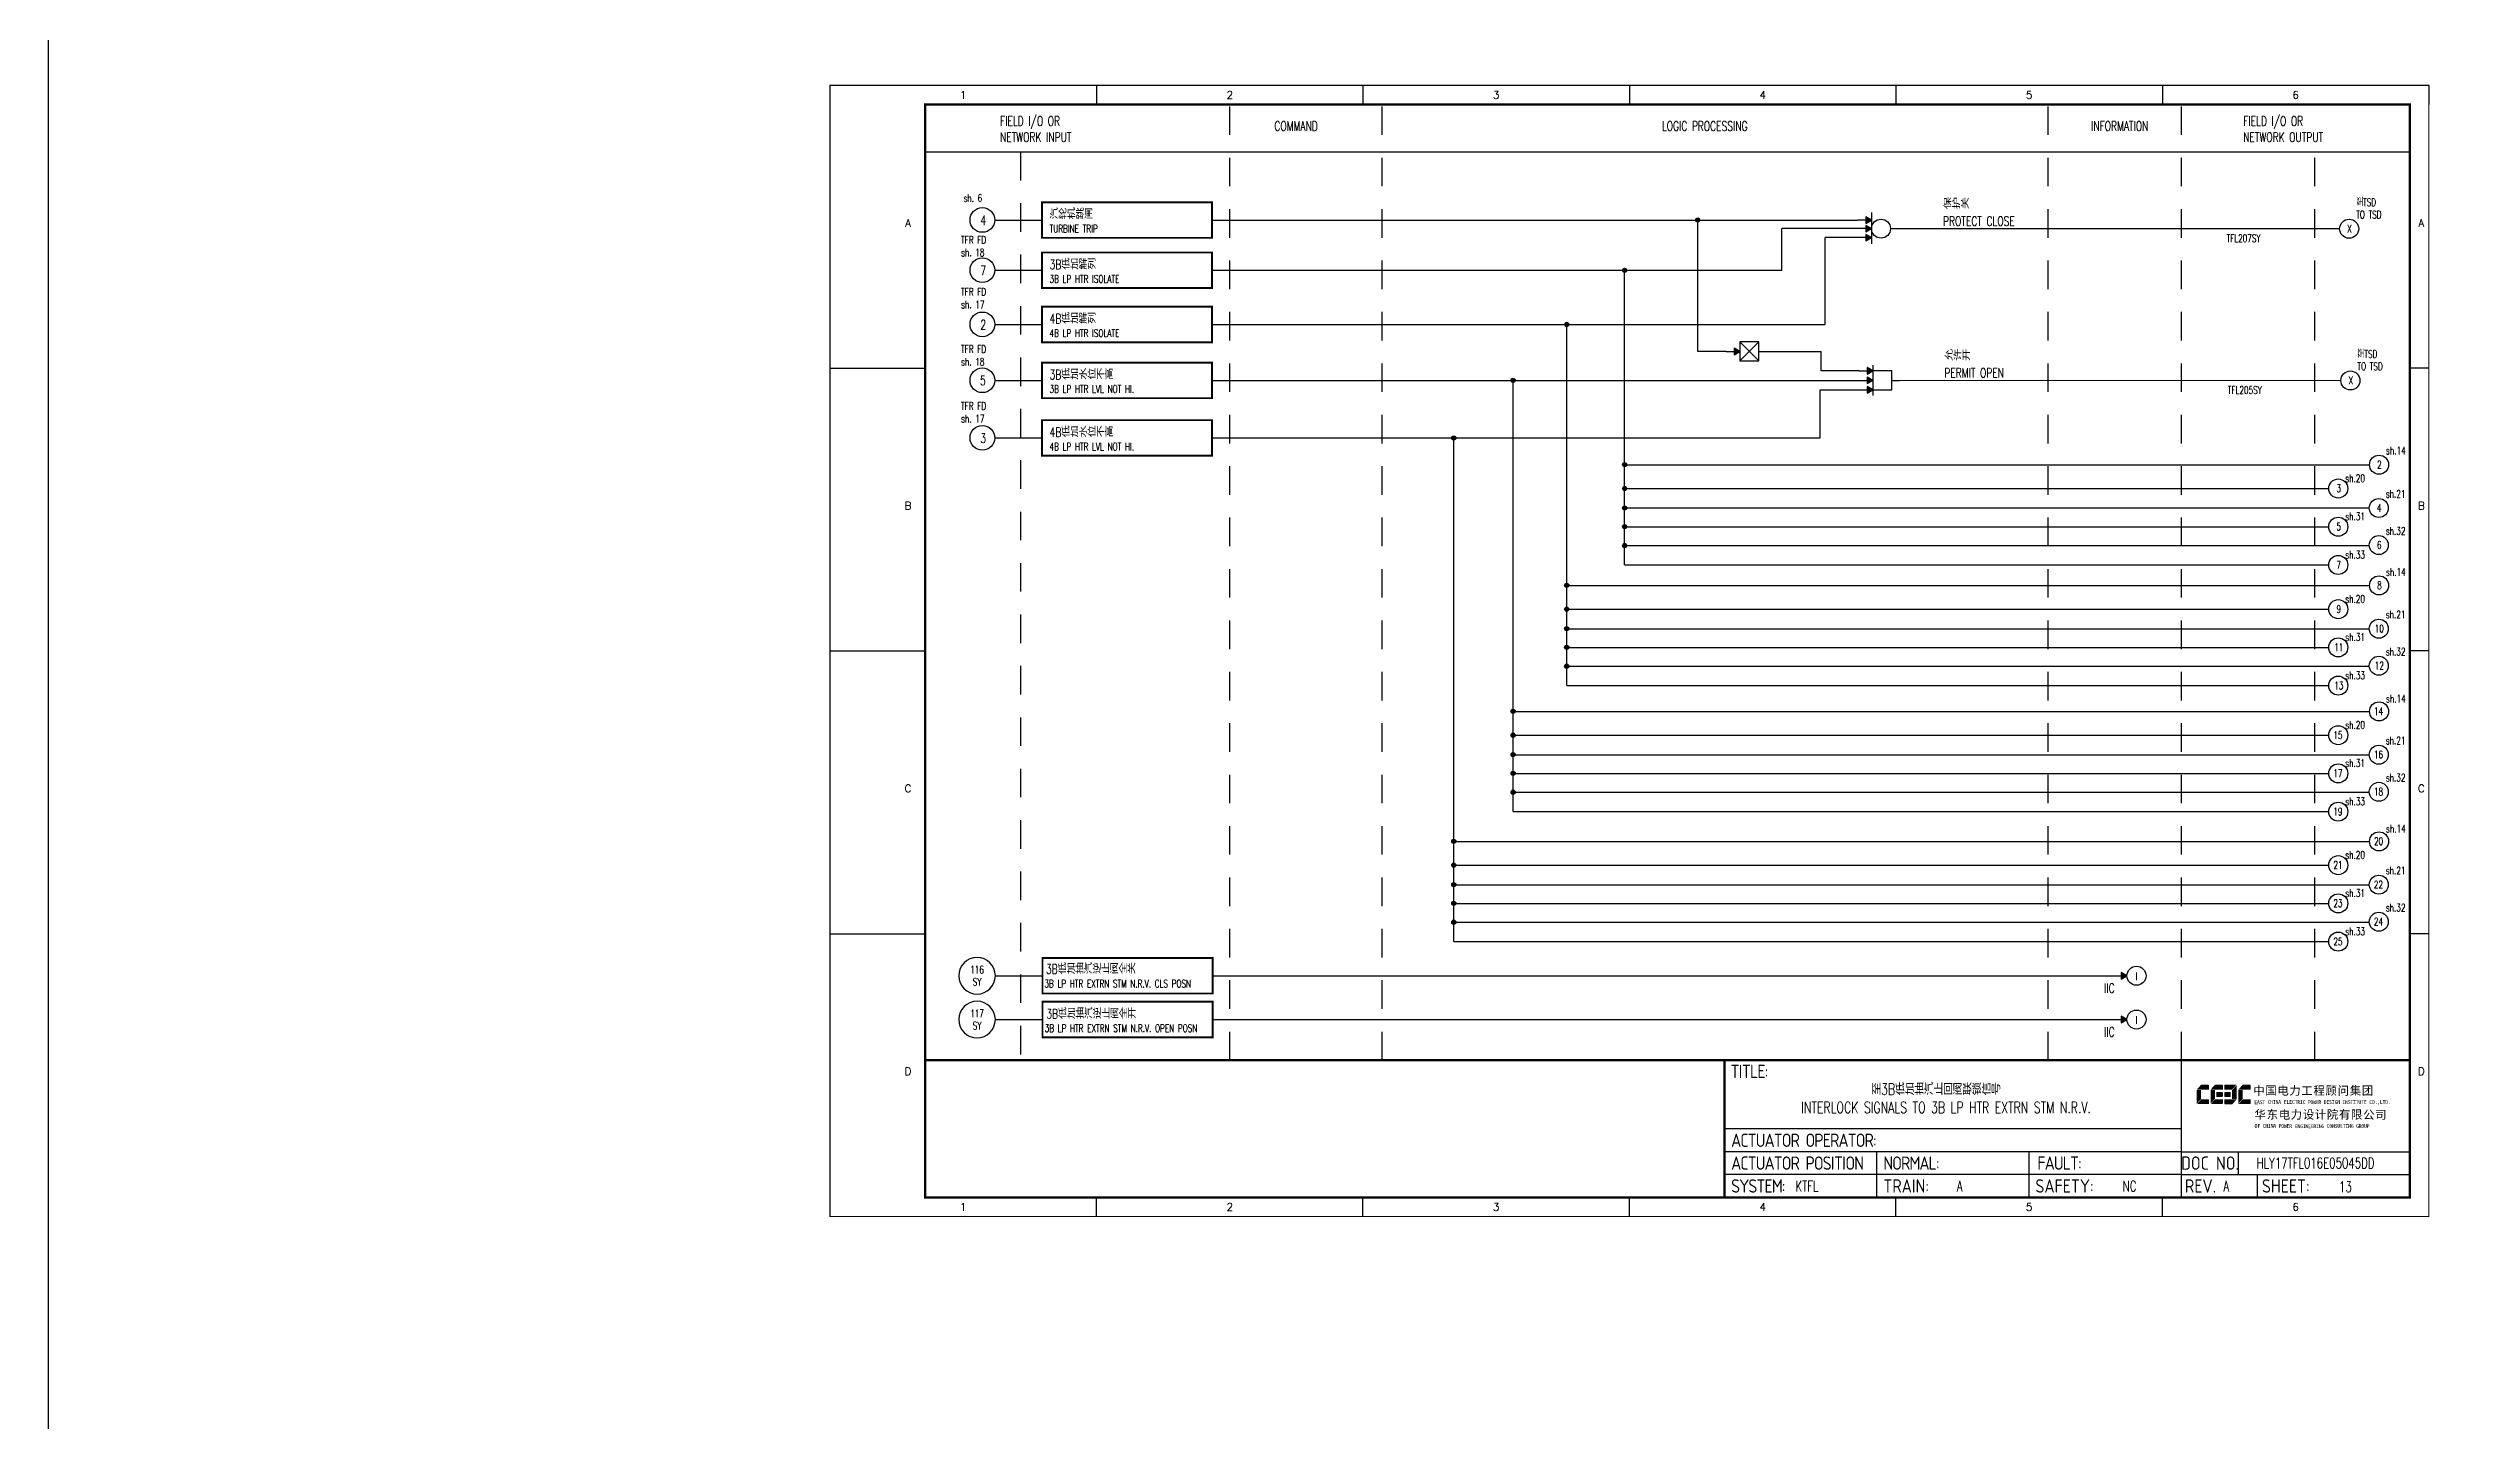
# Model space of a CAD drawing. Header units: millimetres. Extents: x 6586 to 9951, y 1074 to 5865.
# Drawn here: x 6586 to 7222, y 4691 to 5052 of the extents above; entities that cross this region are included whole.
import ezdxf
from ezdxf.enums import TextEntityAlignment as Align

# ---------------------------------------------------------------- set-up
doc = ezdxf.new("R2010")
doc.units = ezdxf.units.MM
doc.linetypes.add('DASHED', pattern=[0.75, 0.5, -0.25])
doc.linetypes.add('JIS_02_0.7', pattern=[1.35, 0.75, -0.6])
for name, color, linetype in [('BORDER', 1, 'Continuous'), ('INSTRUMENT', 4, 'Continuous'), ('MLINE', 6, 'Continuous'), ('TITLE', 1, 'Continuous'), ('TK', 7, 'Continuous'), ('图框_外框线', 7, 'Continuous'), ('图框_标题栏文字', 6, 'Continuous')]:
    doc.layers.add(name, color=color, linetype=linetype)
doc.styles.add('ecepdi', font='simhei.ttf', dxfattribs={"width": 0.9})
doc.styles.get("Standard").update_dxf_attribs({"font": 'romans.shx', "width": 0.7, "bigfont": '@0hztxta.shx'})
doc.styles.add('工程字', font='gbenor.shx', dxfattribs={"bigfont": 'gbcbig.shx'})

# ---------------------------------------------------------------- blocks, each defined once
blk = doc.blocks.new('A$C1E0003F3')
h = blk.add_hatch(color=152)
edge = h.paths.add_edge_path()
edge.add_ellipse((5.15, 4.41), major_axis=(0, 0.211), ratio=0.769231, start_angle=-90, end_angle=0)
edge.add_line((5.15, 4.62), (3.22, 4.62))
edge.add_line((3.22, 4.62), (2.09, 3.35))
edge.add_line((2.09, 3.35), (5.32, 3.35))
edge.add_line((5.32, 3.35), (5.32, 4.41))
h.paths.add_polyline_path([(3.22, 3.23), (2.09, 3.23), (2.09, -0.36), (3.22, 0.91)])
edge = h.paths.add_edge_path()
edge.add_line((5.32, 0.81), (3.27, 0.81))
edge.add_line((3.27, 0.81), (2.13, -0.46))
edge.add_line((2.13, -0.46), (5.15, -0.46))
edge.add_ellipse((5.15, -0.25), major_axis=(0, 0.211), ratio=0.769231, start_angle=180, end_angle=270)
edge.add_line((5.32, -0.25), (5.32, 0.81))
h = blk.add_hatch(color=152)
edge = h.paths.add_edge_path()
edge.add_ellipse((8.78, 4.41), major_axis=(0, 0.211), ratio=0.769231, start_angle=-90, end_angle=0)
edge.add_line((8.78, 4.62), (6.84, 4.62))
edge.add_line((6.84, 4.62), (5.71, 3.35))
edge.add_line((5.71, 3.35), (8.94, 3.35))
edge.add_line((8.94, 3.35), (8.94, 4.41))
h.paths.add_polyline_path([(6.84, 3.23), (5.71, 3.23), (5.71, -0.36), (6.84, 0.91)])
edge = h.paths.add_edge_path()
edge.add_ellipse((8.78, 2.49), major_axis=(0, 0.211), ratio=0.769231, start_angle=-90, end_angle=0)
edge.add_line((8.78, 2.7), (7.22, 2.7))
edge.add_line((7.22, 2.7), (7.22, 1.44))
edge.add_line((7.22, 1.44), (8.78, 1.44))
edge.add_ellipse((8.78, 1.65), major_axis=(0, 0.211), ratio=0.769231, start_angle=180, end_angle=270)
edge.add_line((8.94, 1.65), (8.94, 2.49))
edge = h.paths.add_edge_path()
edge.add_line((8.94, 0.81), (6.89, 0.81))
edge.add_line((6.89, 0.81), (5.75, -0.46))
edge.add_line((5.75, -0.46), (8.78, -0.46))
edge.add_ellipse((8.78, -0.25), major_axis=(0, 0.211), ratio=0.769231, start_angle=180, end_angle=270)
edge.add_line((8.94, -0.25), (8.94, 0.81))
h = blk.add_hatch(color=1)
edge = h.paths.add_edge_path()
edge.add_line((12.48, 4.62), (9.46, 4.62))
edge.add_ellipse((9.46, 4.41), major_axis=(0, 0.211), ratio=0.769231, start_angle=0, end_angle=90)
edge.add_line((9.3, 4.41), (9.3, 3.35))
edge.add_line((9.3, 3.35), (11.35, 3.35))
edge.add_line((11.35, 3.35), (12.48, 4.62))
h.paths.add_polyline_path([(12.57, 4.56), (11.38, 3.23), (11.38, 0.93), (12.57, 0.93)])
edge = h.paths.add_edge_path()
edge.add_line((11.03, 2.7), (9.46, 2.7))
edge.add_ellipse((9.46, 2.49), major_axis=(0, 0.211), ratio=0.769231, start_angle=0, end_angle=90)
edge.add_line((9.3, 2.49), (9.3, 1.65))
edge.add_ellipse((9.46, 1.65), major_axis=(0, 0.211), ratio=0.769231, start_angle=90, end_angle=180)
edge.add_line((9.46, 1.44), (11.03, 1.44))
edge.add_line((11.03, 1.44), (11.03, 2.7))
h = blk.add_hatch(color=1)
edge = h.paths.add_edge_path()
edge.add_line((12.58, 0.79), (9.3, 0.79))
edge.add_line((9.3, 0.79), (9.3, -0.27))
edge.add_ellipse((9.46, -0.27), major_axis=(0, 0.211), ratio=0.769231, start_angle=90, end_angle=180)
edge.add_line((9.46, -0.48), (11.43, -0.48))
edge.add_line((11.43, -0.48), (12.58, 0.79))
h = blk.add_hatch(color=152)
edge = h.paths.add_edge_path()
edge.add_ellipse((16.11, 4.41), major_axis=(0, 0.211), ratio=0.769231, start_angle=-90, end_angle=0)
edge.add_line((16.11, 4.62), (14.14, 4.62))
edge.add_line((14.14, 4.62), (13, 3.35))
edge.add_line((13, 3.35), (16.27, 3.35))
edge.add_line((16.27, 3.35), (16.27, 4.41))
h.paths.add_polyline_path([(14.14, 3.23), (13, 3.23), (13, -0.36), (14.14, 0.91)])
edge = h.paths.add_edge_path()
edge.add_line((16.27, 0.81), (14.18, 0.81))
edge.add_line((14.18, 0.81), (13.04, -0.46))
edge.add_line((13.04, -0.46), (16.03, -0.46))
edge.add_ellipse((16.03, -0.15), major_axis=(0, 0.316), ratio=0.769231, start_angle=180, end_angle=270)
edge.add_line((16.27, -0.15), (16.27, 0.81))
at = {"layer": 'TITLE', "color": 7, "style": 'ecepdi'}
for s, p in [('中', (16.92, 1.94)), ('国', (20.09, 2)), ('电', (23.25, 1.99)), ('力', (26.39, 1.96)), ('工', (29.53, 1.95)), ('程', (32.71, 1.98)), ('顾', (35.9, 1.98)), ('问', (39.09, 1.94)), ('集', (42.26, 1.98)), ('团', (45.42, 2.01)), ('华', (17.24, -4.31)), ('东', (20.45, -4.29)), ('电', (23.62, -4.35)), ('力', (26.75, -4.32)), ('设', (29.92, -4.3)), ('计', (33.05, -4.31)), ('院', (36.26, -4.29)), ('有', (39.41, -4.29)), ('限', (42.57, -4.32)), ('公', (45.78, -4.38)), ('司', (48.91, -4.35))]:
    blk.add_text(s, height=2.2, dxfattribs=at).set_placement(p)
at = {"layer": 'TITLE', "color": 7, "style": 'ecepdi', "width": 0.975}
for s, p in [('E', (17.58, 0.02)), ('A', (18.29, 0.03)), ('S', (19, 0.03)), ('T', (19.7, 0.03)), ('C', (21.1, 0.09)), ('H', (21.77, 0.09)), ('I', (22.46, 0.09)), ('N', (23.17, 0.1)), ('A', (23.86, 0.1)), ('E', (25.35, 0.09)), ('L', (26.05, 0.11)), ('E', (26.76, 0.1)), ('C', (27.46, 0.12)), ('T', (28.18, 0.11)), ('R', (28.87, 0.1)), ('I', (29.57, 0.11)), ('C', (30.28, 0.1)), ('P', (31.64, 0.09)), ('O', (32.32, 0.08)), ('W', (33.03, 0.08)), ('E', (33.72, 0.08)), ('R', (34.42, 0.09)), ('D', (35.81, 0.1)), ('E', (36.52, 0.1)), ('S', (37.2, 0.1)), ('I', (37.91, 0.09)), ('G', (38.68, 0.11)), ('N', (39.38, 0.09)), ('I', (40.72, 0.07)), ('N', (41.43, 0.08)), ('S', (42.14, 0.08)), ('T', (42.83, 0.08)), ('I', (43.52, 0.09)), ('T', (44.22, 0.07)), ('U', (44.93, 0.07)), ('T', (45.63, 0.08)), ('E', (46.34, 0.09)), ('C', (47.76, 0.11)), ('O', (48.48, 0.1)), ('L', (50.56, 0.1)), ('T', (51.27, 0.1)), ('D', (51.96, 0.1)), ('O', (17.67, -6.18)), ('OF', (18.01, -6.2)), ('F', (18.37, -6.2)), ('C', (19.8, -6.19)), ('H', (20.47, -6.19)), ('I', (21.15, -6.19)), ('N', (21.87, -6.18)), ('A', (22.56, -6.18)), ('P', (23.98, -6.2)), ('O', (24.66, -6.21)), ('W', (25.36, -6.21)), ('E', (26.06, -6.21)), ('R', (26.75, -6.2)), ('E', (28.19, -6.24)), ('N', (28.91, -6.27)), ('G', (29.62, -6.26)), ('I', (30.32, -6.27)), ('N', (31.02, -6.27)), ('E', (31.7, -6.28)), ('E', (32.41, -6.27)), ('R', (33.1, -6.24)), ('I', (33.81, -6.24)), ('N', (34.51, -6.26)), ('G', (35.2, -6.24)), ('C', (36.61, -6.19)), ('O', (37.3, -6.21)), ('N', (38, -6.2)), ('S', (38.71, -6.21)), ('U', (39.41, -6.18)), ('L', (40.11, -6.18)), ('T', (40.81, -6.19)), ('I', (41.51, -6.21)), ('N', (42.2, -6.21)), ('G', (42.91, -6.17)), ('G', (44.29, -6.2)), ('R', (45, -6.21)), ('O', (45.69, -6.22)), ('U', (46.39, -6.2)), ('P', (47.1, -6.23)), ('.', (49.23, 0.1)), (',', (49.87, 0.1)), ('.', (52.72, 0.11))]:
    blk.add_text(s, height=1, dxfattribs=at).set_placement(p, align=Align.MIDDLE_CENTER)
blk = doc.blocks.new('A$C57484896')
for p, q in [((70, 297), (70, 292)), ((140, 297), (140, 292)), ((210, 297), (210, 292)), ((280, 297), (280, 292)), ((350, 297), (350, 292)), ((420, 297), (420, 292)), ((0, 222.75), (25, 222.75)), ((420, 222.75), (415, 222.75)), ((0, 148.5), (25, 148.5)), ((420, 148.5), (415, 148.5)), ((0, 74.25), (25, 74.25)), ((420, 74.25), (415, 74.25)), ((70, 0), (70, 5)), ((140, 0), (140, 5)), ((210, 0), (210, 5)), ((280, 0), (280, 5)), ((350, 0), (350, 5))]:
    blk.add_line(p, q)
at = {"layer": 'MLINE', "linetype": 'JIS_02_0.7', "ltscale": 10}
for p, q in [((105, 41), (105, 292)), ((145, 41), (145, 292)), ((320, 41), (320, 292)), ((355, 41), (355, 292)), ((50, 279.56), (50, 41)), ((390, 41), (390, 279.56))]:
    blk.add_line(p, q, dxfattribs=at)
at = {"layer": 'MLINE'}
blk.add_line((25, 279.56), (415, 279.56), dxfattribs=at)
at = {"layer": '图框_外框线'}
for p, q in [((355, 5), (355, 41)), ((355, 23), (235, 23)), ((355, 17), (235, 17)), ((275, 11), (275, 17)), ((315, 11), (315, 17)), ((355, 17), (415, 17)), ((370, 11), (370, 17)), ((355, 11), (235, 11)), ((355, 11), (235, 11)), ((275, 5), (275, 11)), ((315, 5), (315, 11)), ((355, 11), (415, 11)), ((375, 5), (375, 11))]:
    blk.add_line(p, q, dxfattribs=at)
for points, const_width in [([(0, 0), (420, 0), (420, 297), (0, 297)], 0.3), ([(25, 5), (415, 5), (415, 292), (25, 292)], 0.6)]:
    blk.add_lwpolyline(points, close=True, dxfattribs=dict(at, const_width=const_width))
at = {"layer": '图框_外框线', "const_width": 0.6}
blk.add_lwpolyline([(235, 41), (25, 41)], dxfattribs=at)
at = {"layer": '图框_外框线'}
blk.add_lwpolyline([(415, 41, 0.6, 0.6, 0), (235, 41, 0.6, 0.6, 0), (235, 5, 0, 0, 0)], format="xyseb", dxfattribs=at)
blk.add_blockref('A$C1E0003F3', (356.94, 29.95))
at = {"layer": 'MLINE', "char_height": 2.5, "width": 31.8959, "attachment_point": 1}
for s, insert in [('FIELD I/O OR', (44.67, 288.89)), ('COMMAND', (116.74, 287.58)), ('LOGIC PROCESSING', (218.52, 287.58)), ('INFORMATION', (331.25, 287.58)), ('FIELD I/O OR', (371.22, 288.89)), ('NETWORK INPUT', (44.67, 284.64)), ('NETWORK OUTPUT', (371.22, 284.64))]:
    blk.add_mtext(s, dxfattribs=dict(at, insert=insert))
at = {"layer": 'TK', "color": 3}
for s, p in [('1', (35, 294.5)), ('2', (105, 294.5)), ('3', (175, 294.5)), ('4', (245, 294.5)), ('5', (315, 294.5)), ('6', (385, 294.5)), ('1', (35, 2.5)), ('2', (105, 2.5)), ('3', (175, 2.5)), ('4', (245, 2.5)), ('5', (315, 2.5)), ('6', (385, 2.5))]:
    blk.add_text(s, height=2, dxfattribs=at).set_placement(p, align=Align.MIDDLE)
for s, p in [('A', (20.5, 259.88)), ('A', (418, 259.88)), ('B', (20.5, 185.62)), ('B', (418, 185.62)), ('C', (20.5, 111.38)), ('C', (418, 111.38)), ('D', (20.5, 37.12)), ('D', (418, 37.12))]:
    blk.add_text(s, height=2, dxfattribs=at).set_placement(p, align=Align.CENTER)
at = {"layer": '图框_标题栏文字', "char_height": 3.5, "style": '工程字'}
for s, insert, width, attachment_point in [('{\\T0.9; TITLE:}', (234.86, 38.09), 14.2249, 4), ('{\\T0.9; ACTUATOR OPERATOR:}', (235, 20), 40, 4), ('{\\T0.9; ACTUATOR POSITION}', (235, 14), 45, 4), ('{\\T0.9; NORMAL:}', (275, 14), 18.2557, 4), ('{\\T0.9; FAULT:}', (315.44, 14), 15, 4), ('DOC NO.', (362.5, 14), 15, 5), ('{\\T0.9; SYSTEM:}', (235, 8), 17.9526, 4), ('{\\T0.9; }TRAIN: ', (275, 8), 17.6638, 4), ('SAFETY:', (324.3, 8), 22.3993, 5), ('REV.', (360, 8), 10, 5), ('SHEET:', (382.42, 8), 20, 5)]:
    blk.add_mtext(s, dxfattribs=dict(at, insert=insert, width=width, attachment_point=attachment_point))
blk = doc.blocks.new('A$C4BC20AB6')
at = {"layer": 'BORDER'}
for points in [[(3.59, 2.26), (2.09, 3.12), (2.09, 1.39)], [(3.59, 0), (2.09, 0.87), (2.09, -0.87)], [(3.6, -2.36), (2.1, -1.49), (2.1, -3.22)]]:
    blk.add_hatch(color=256, dxfattribs=at).paths.add_polyline_path(points)
for p, q in [((3.59, 2.26), (0, 2.26)), ((3.59, 0), (0, 0)), ((3.59, 4.26), (3.59, -4)), ((8.59, 0), (10.59, 0)), ((3.6, -2.36), (0.01, -2.36))]:
    blk.add_line(p, q, dxfattribs=at)
for points in [[(3.59, 2.26), (2.09, 3.12), (2.09, 1.39)], [(3.59, 0), (2.09, 0.87), (2.09, -0.87)], [(3.6, -2.36), (2.1, -1.49), (2.1, -3.22)]]:
    blk.add_lwpolyline(points, close=True, dxfattribs=at)
blk.add_circle((6.09, 0), 2.5, dxfattribs=at)
blk = doc.blocks.new('A$C358C5108')
at = {"layer": 'BORDER'}
for points in [[(3.59, 0), (2.09, 0.87), (2.09, -0.87)], [(3.59, -2.5), (2.09, -1.63), (2.09, -3.37)], [(3.59, -5), (2.09, -4.13), (2.09, -5.87)]]:
    blk.add_hatch(color=256, dxfattribs=at).paths.add_polyline_path(points)
for p, q in [((0, 0), (3.59, 0)), ((3.59, 1.5), (3.59, -6.5)), ((0, -2.5), (3.59, -2.5)), ((0, -5), (3.59, -5)), ((8.59, -2.5), (10.59, -2.5))]:
    blk.add_line(p, q, dxfattribs=at)
for points in [[(3.59, 0), (2.09, 0.87), (2.09, -0.87)], [(8.59, 0), (3.59, 0), (3.59, -5), (8.59, -5)], [(3.59, -2.5), (2.09, -1.63), (2.09, -3.37)], [(3.59, -5), (2.09, -4.13), (2.09, -5.87)]]:
    blk.add_lwpolyline(points, close=True, dxfattribs=at)
blk = doc.blocks.new('A$C46BE0CE4')
at = {"layer": 'BORDER'}
blk.add_hatch(color=256, dxfattribs=at).paths.add_polyline_path([(3.59, 0), (2.09, 0.87), (2.09, -0.87)])
for p, q in [((0, 0), (3.59, 0)), ((3.59, 2.5), (8.59, -2.5)), ((8.59, 2.5), (3.59, -2.5)), ((8.59, 0), (10.59, 0))]:
    blk.add_line(p, q, dxfattribs=at)
for points in [[(3.59, 0), (2.09, 0.87), (2.09, -0.87)], [(8.59, 2.5), (3.59, 2.5), (3.59, -2.5), (8.59, -2.5)]]:
    blk.add_lwpolyline(points, close=True, dxfattribs=at)
blk = doc.blocks.new('INS00')
at = {"layer": 'INSTRUMENT', "color": 0}
blk.add_lwpolyline([(6, 0, 1), (-6, 0, 1)], format="xyb", close=True, dxfattribs=at)
at = {"layer": 'INSTRUMENT', "flags": 1}
for tag, p in [('INSNAM', (0, 9)), ('INSDGN', (0, -9)), ('INSSUP', (0, -15)), ('INSTYP', (0, -12)), ('INSMAN', (0, -18)), ('INSREM', (0, -21))]:
    blk.add_attdef(tag, text='', height=3, dxfattribs=at).set_placement(p, align=Align.TOP_CENTER)
at = {"layer": 'INSTRUMENT', "width": 0.7}
for tag, p in [('INSIDE', (0, 2)), ('INSSYS', (0, -2))]:
    blk.add_attdef(tag, text='', height=2.5, dxfattribs=at).set_placement(p, align=Align.MIDDLE)
for tag, p in [('INSHH', (6, 3.5)), ('INSL', (6, -3)), ('INSLL', (6, -6))]:
    blk.add_attdef(tag, p, '', height=2.5, dxfattribs=at)
at = {"layer": 'INSTRUMENT', "linetype": 'DASHED', "width": 0.7}
blk.add_attdef('INSH', (6, 0.5), '', height=2.5, dxfattribs=at)

msp = doc.modelspace()

# ---------------------------------------------------------------- hatches: boundary and pattern name
h = msp.add_hatch(color=256)
edge = h.paths.add_edge_path()
edge.add_arc((7019.19, 5006.69), 0.55, 0, 360)
h = msp.add_hatch(color=256)
edge = h.paths.add_edge_path()
edge.add_arc((7019.19, 5006.69), 0.393, 0, 360)
h = msp.add_hatch(color=256)
edge = h.paths.add_edge_path()
edge.add_arc((7019.19, 5006.69), 0.393, 0, 360)
h = msp.add_hatch(color=256)
edge = h.paths.add_edge_path()
edge.add_arc((7000.01, 4993.5), 0.55, 0, 360)
h = msp.add_hatch(color=256)
edge = h.paths.add_edge_path()
edge.add_arc((7000.01, 4993.5), 0.393, 0, 360)
h = msp.add_hatch(color=256)
edge = h.paths.add_edge_path()
edge.add_arc((7000.01, 4993.5), 0.393, 0, 360)
h = msp.add_hatch(color=256)
edge = h.paths.add_edge_path()
edge.add_arc((6984.8, 4979.26), 0.55, 0, 360)
h = msp.add_hatch(color=256)
edge = h.paths.add_edge_path()
edge.add_arc((6984.8, 4979.26), 0.393, 0, 360)
h = msp.add_hatch(color=256)
edge = h.paths.add_edge_path()
edge.add_arc((6984.8, 4979.26), 0.393, 0, 360)
h = msp.add_hatch(color=256)
edge = h.paths.add_edge_path()
edge.add_arc((6970.71, 4964.6), 0.55, 0, 360)
h = msp.add_hatch(color=256)
edge = h.paths.add_edge_path()
edge.add_arc((6970.71, 4964.6), 0.393, 0, 360)
h = msp.add_hatch(color=256)
edge = h.paths.add_edge_path()
edge.add_arc((6970.71, 4964.6), 0.393, 0, 360)
h = msp.add_hatch(color=256)
edge = h.paths.add_edge_path()
edge.add_arc((6955.13, 4949.47), 0.55, 0, 360)
h = msp.add_hatch(color=256)
edge = h.paths.add_edge_path()
edge.add_arc((6955.13, 4949.47), 0.393, 0, 360)
h = msp.add_hatch(color=256)
edge = h.paths.add_edge_path()
edge.add_arc((6955.13, 4949.47), 0.393, 0, 360)
h = msp.add_hatch(color=256)
edge = h.paths.add_edge_path()
edge.add_arc((7000.01, 4942.45), 0.55, 0, 360)
h = msp.add_hatch(color=256)
edge = h.paths.add_edge_path()
edge.add_arc((7000.01, 4942.45), 0.393, 0, 360)
h = msp.add_hatch(color=256)
edge = h.paths.add_edge_path()
edge.add_arc((7000.01, 4942.45), 0.393, 0, 360)
h = msp.add_hatch(color=256)
edge = h.paths.add_edge_path()
edge.add_arc((7000.01, 4936.2), 0.55, 0, 360)
h = msp.add_hatch(color=256)
edge = h.paths.add_edge_path()
edge.add_arc((7000.01, 4936.2), 0.393, 0, 360)
h = msp.add_hatch(color=256)
edge = h.paths.add_edge_path()
edge.add_arc((7000.01, 4936.2), 0.393, 0, 360)
h = msp.add_hatch(color=256)
edge = h.paths.add_edge_path()
edge.add_arc((7000.01, 4931.08), 0.55, 0, 360)
h = msp.add_hatch(color=256)
edge = h.paths.add_edge_path()
edge.add_arc((7000.01, 4926.17), 0.55, 0, 360)
h = msp.add_hatch(color=256)
edge = h.paths.add_edge_path()
edge.add_arc((7000.01, 4931.08), 0.393, 0, 360)
h = msp.add_hatch(color=256)
edge = h.paths.add_edge_path()
edge.add_arc((7000.01, 4931.08), 0.393, 0, 360)
h = msp.add_hatch(color=256)
edge = h.paths.add_edge_path()
edge.add_arc((7000.01, 4926.17), 0.393, 0, 360)
h = msp.add_hatch(color=256)
edge = h.paths.add_edge_path()
edge.add_arc((7000.01, 4926.17), 0.393, 0, 360)
h = msp.add_hatch(color=256)
edge = h.paths.add_edge_path()
edge.add_arc((7000.01, 4921.22), 0.55, 0, 360)
h = msp.add_hatch(color=256)
edge = h.paths.add_edge_path()
edge.add_arc((7000.01, 4921.22), 0.393, 0, 360)
h = msp.add_hatch(color=256)
edge = h.paths.add_edge_path()
edge.add_arc((7000.01, 4921.22), 0.393, 0, 360)
h = msp.add_hatch(color=256)
edge = h.paths.add_edge_path()
edge.add_arc((6984.8, 4910.76), 0.55, 0, 360)
h = msp.add_hatch(color=256)
edge = h.paths.add_edge_path()
edge.add_arc((6984.8, 4910.76), 0.393, 0, 360)
h = msp.add_hatch(color=256)
edge = h.paths.add_edge_path()
edge.add_arc((6984.8, 4910.76), 0.393, 0, 360)
h = msp.add_hatch(color=256)
edge = h.paths.add_edge_path()
edge.add_arc((6984.8, 4904.51), 0.55, 0, 360)
h = msp.add_hatch(color=256)
edge = h.paths.add_edge_path()
edge.add_arc((6984.8, 4904.51), 0.393, 0, 360)
h = msp.add_hatch(color=256)
edge = h.paths.add_edge_path()
edge.add_arc((6984.8, 4904.51), 0.393, 0, 360)
h = msp.add_hatch(color=256)
edge = h.paths.add_edge_path()
edge.add_arc((6984.8, 4899.39), 0.55, 0, 360)
h = msp.add_hatch(color=256)
edge = h.paths.add_edge_path()
edge.add_arc((6984.8, 4894.48), 0.55, 0, 360)
h = msp.add_hatch(color=256)
edge = h.paths.add_edge_path()
edge.add_arc((6984.8, 4899.39), 0.393, 0, 360)
h = msp.add_hatch(color=256)
edge = h.paths.add_edge_path()
edge.add_arc((6984.8, 4899.39), 0.393, 0, 360)
h = msp.add_hatch(color=256)
edge = h.paths.add_edge_path()
edge.add_arc((6984.8, 4894.48), 0.393, 0, 360)
h = msp.add_hatch(color=256)
edge = h.paths.add_edge_path()
edge.add_arc((6984.8, 4894.48), 0.393, 0, 360)
h = msp.add_hatch(color=256)
edge = h.paths.add_edge_path()
edge.add_arc((6984.8, 4889.53), 0.55, 0, 360)
h = msp.add_hatch(color=256)
edge = h.paths.add_edge_path()
edge.add_arc((6984.8, 4889.53), 0.393, 0, 360)
h = msp.add_hatch(color=256)
edge = h.paths.add_edge_path()
edge.add_arc((6984.8, 4889.53), 0.393, 0, 360)
h = msp.add_hatch(color=256)
edge = h.paths.add_edge_path()
edge.add_arc((6970.71, 4877.67), 0.55, 0, 360)
h = msp.add_hatch(color=256)
edge = h.paths.add_edge_path()
edge.add_arc((6970.71, 4877.67), 0.393, 0, 360)
h = msp.add_hatch(color=256)
edge = h.paths.add_edge_path()
edge.add_arc((6970.71, 4877.67), 0.393, 0, 360)
h = msp.add_hatch(color=256)
edge = h.paths.add_edge_path()
edge.add_arc((6970.71, 4871.42), 0.55, 0, 360)
h = msp.add_hatch(color=256)
edge = h.paths.add_edge_path()
edge.add_arc((6970.71, 4871.42), 0.393, 0, 360)
h = msp.add_hatch(color=256)
edge = h.paths.add_edge_path()
edge.add_arc((6970.71, 4871.42), 0.393, 0, 360)
h = msp.add_hatch(color=256)
edge = h.paths.add_edge_path()
edge.add_arc((6970.71, 4866.3), 0.55, 0, 360)
h = msp.add_hatch(color=256)
edge = h.paths.add_edge_path()
edge.add_arc((6970.71, 4866.3), 0.393, 0, 360)
h = msp.add_hatch(color=256)
edge = h.paths.add_edge_path()
edge.add_arc((6970.71, 4866.3), 0.393, 0, 360)
h = msp.add_hatch(color=256)
edge = h.paths.add_edge_path()
edge.add_arc((6970.71, 4861.39), 0.55, 0, 360)
h = msp.add_hatch(color=256)
edge = h.paths.add_edge_path()
edge.add_arc((6970.71, 4856.44), 0.55, 0, 360)
h = msp.add_hatch(color=256)
edge = h.paths.add_edge_path()
edge.add_arc((6970.71, 4861.39), 0.393, 0, 360)
h = msp.add_hatch(color=256)
edge = h.paths.add_edge_path()
edge.add_arc((6970.71, 4861.39), 0.393, 0, 360)
h = msp.add_hatch(color=256)
edge = h.paths.add_edge_path()
edge.add_arc((6970.71, 4856.44), 0.393, 0, 360)
h = msp.add_hatch(color=256)
edge = h.paths.add_edge_path()
edge.add_arc((6970.71, 4856.44), 0.393, 0, 360)
h = msp.add_hatch(color=256)
edge = h.paths.add_edge_path()
edge.add_arc((6955.13, 4843.54), 0.55, 0, 360)
h = msp.add_hatch(color=256)
edge = h.paths.add_edge_path()
edge.add_arc((6955.13, 4843.54), 0.393, 0, 360)
h = msp.add_hatch(color=256)
edge = h.paths.add_edge_path()
edge.add_arc((6955.13, 4843.54), 0.393, 0, 360)
h = msp.add_hatch(color=256)
edge = h.paths.add_edge_path()
edge.add_arc((6955.13, 4837.29), 0.55, 0, 360)
h = msp.add_hatch(color=256)
edge = h.paths.add_edge_path()
edge.add_arc((6955.13, 4837.29), 0.393, 0, 360)
h = msp.add_hatch(color=256)
edge = h.paths.add_edge_path()
edge.add_arc((6955.13, 4837.29), 0.393, 0, 360)
h = msp.add_hatch(color=256)
edge = h.paths.add_edge_path()
edge.add_arc((6955.13, 4832.17), 0.55, 0, 360)
h = msp.add_hatch(color=256)
edge = h.paths.add_edge_path()
edge.add_arc((6955.13, 4832.17), 0.393, 0, 360)
h = msp.add_hatch(color=256)
edge = h.paths.add_edge_path()
edge.add_arc((6955.13, 4832.17), 0.393, 0, 360)
h = msp.add_hatch(color=256)
edge = h.paths.add_edge_path()
edge.add_arc((6955.13, 4827.26), 0.55, 0, 360)
h = msp.add_hatch(color=256)
edge = h.paths.add_edge_path()
edge.add_arc((6955.13, 4827.26), 0.393, 0, 360)
h = msp.add_hatch(color=256)
edge = h.paths.add_edge_path()
edge.add_arc((6955.13, 4827.26), 0.393, 0, 360)
h = msp.add_hatch(color=256)
edge = h.paths.add_edge_path()
edge.add_arc((6955.13, 4822.31), 0.55, 0, 360)
h = msp.add_hatch(color=256)
edge = h.paths.add_edge_path()
edge.add_arc((6955.13, 4822.31), 0.393, 0, 360)
h = msp.add_hatch(color=256)
edge = h.paths.add_edge_path()
edge.add_arc((6955.13, 4822.31), 0.393, 0, 360)
for points in [[(7131.96, 4808.25), (7130.46, 4809.12), (7130.46, 4807.39)], [(7131.96, 4796.75), (7130.46, 4797.62), (7130.46, 4795.88)]]:
    msp.add_hatch(color=256).paths.add_polyline_path(points)

# ---------------------------------------------------------------- linework, layer by layer
for p, q in [((6846.95, 5011.36), (6891.63, 5011.36)), ((6846.95, 5002.02), (6846.95, 5011.36)), ((6891.63, 5002.02), (6891.63, 5011.36)), ((6834.55, 5006.69), (6846.95, 5006.69)), ((6891.63, 5006.69), (7061.26, 5006.69)), ((7019.19, 4972.2), (7019.19, 5006.69)), ((7041.32, 4993.5), (7041.32, 5004.43)), ((7061.26, 5004.43), (7041.32, 5004.43)), ((7071.85, 5004.43), (7187.82, 5004.45)), ((6891.63, 5002.02), (6846.95, 5002.02)), ((6846.95, 4998.17), (6891.63, 4998.17)), ((6846.95, 4988.83), (6846.95, 4998.17)), ((6891.63, 4988.83), (6891.63, 4998.17)), ((7052.65, 4979.26), (7052.65, 5002.08)), ((7061.28, 5002.08), (7052.65, 5002.08)), ((6834.55, 4993.5), (6846.95, 4993.5)), ((6891.63, 4993.5), (7041.32, 4993.5)), ((7000.01, 4916.12), (7000.01, 4993.5)), ((6891.63, 4988.83), (6846.95, 4988.83)), ((6846.95, 4983.93), (6891.63, 4983.93)), ((6846.95, 4974.59), (6846.95, 4983.93)), ((6834.55, 4979.26), (6846.95, 4979.26)), ((6891.63, 4979.26), (7052.65, 4979.26)), ((6984.8, 4884.43), (6984.8, 4979.26)), ((6891.63, 4974.59), (6846.95, 4974.59)), ((7026.71, 4972.2), (7019.19, 4972.2)), ((7036.3, 4972.2), (7051.59, 4972.2)), ((7051.59, 4967.1), (7051.59, 4972.2)), ((6846.95, 4969.27), (6891.63, 4969.27)), ((7061.59, 4967.1), (7051.59, 4967.1)), ((6834.55, 4964.6), (6846.95, 4964.6)), ((6891.63, 4959.93), (6846.95, 4959.93)), ((6891.63, 4964.6), (7061.59, 4964.6)), ((6970.71, 4851.34), (6970.71, 4964.6)), ((7051.38, 4949.47), (7051.38, 4962.1)), ((7051.38, 4962.1), (7061.59, 4962.1)), ((7072.18, 4964.6), (7188.15, 4964.61)), ((6846.95, 4954.14), (6891.63, 4954.14)), ((6834.55, 4949.47), (6846.95, 4949.47)), ((6891.63, 4949.47), (7051.38, 4949.47)), ((6955.13, 4817.21), (6955.13, 4949.47)), ((6891.63, 4944.8), (6846.95, 4944.8)), ((7000.01, 4942.45), (7195.66, 4942.45)), ((7000.01, 4936.2), (7184.97, 4936.2)), ((7000.01, 4931.08), (7195.61, 4931.08)), ((7000.01, 4926.17), (7184.97, 4926.17)), ((7000.01, 4921.22), (7195.61, 4921.22)), ((7000.01, 4916.12), (7184.97, 4916.12)), ((6984.8, 4910.76), (7195.66, 4910.76)), ((6984.8, 4904.51), (7184.97, 4904.51)), ((6984.8, 4899.39), (7195.61, 4899.39)), ((6984.8, 4894.48), (7184.97, 4894.48)), ((6984.8, 4889.53), (7195.61, 4889.53)), ((6984.8, 4884.43), (7184.97, 4884.43)), ((6970.71, 4877.67), (7195.66, 4877.67)), ((6970.71, 4871.42), (7184.97, 4871.42)), ((6970.71, 4866.3), (7195.61, 4866.3)), ((6970.71, 4861.39), (7184.97, 4861.39)), ((6970.71, 4856.44), (7195.61, 4856.44)), ((6970.71, 4851.34), (7184.97, 4851.34)), ((6955.13, 4843.54), (7195.66, 4843.54)), ((6955.13, 4837.29), (7184.97, 4837.29)), ((6955.13, 4832.17), (7195.61, 4832.17)), ((6955.13, 4827.26), (7184.97, 4827.26)), ((6955.13, 4822.31), (7195.61, 4822.31)), ((6847.1, 4812.92), (6891.78, 4812.92)), ((6955.13, 4817.21), (7184.97, 4817.21)), ((6834.7, 4808.25), (6847.1, 4808.25)), ((6891.78, 4808.25), (7131.96, 4808.25)), ((6891.78, 4803.58), (6847.1, 4803.58)), ((6847.1, 4801.42), (6891.78, 4801.42)), ((6834.7, 4796.75), (6847.1, 4796.75)), ((6891.78, 4796.75), (7131.96, 4796.75)), ((6891.78, 4792.08), (6847.1, 4792.08))]:
    msp.add_line(p, q)
for points in [[(6585.97, 5765.26), (9950.7, 5765.26), (9950.7, 1074.35), (6585.97, 1074.35)], [(7131.96, 4808.25), (7130.46, 4809.12), (7130.46, 4807.39)], [(7131.96, 4796.75), (7130.46, 4797.62), (7130.46, 4795.88)]]:
    msp.add_lwpolyline(points, close=True)
at = {"const_width": 0.5}
for points in [[(6846.95, 5011.36), (6891.63, 5011.36), (6891.63, 5002.02), (6846.95, 5002.02), (6846.95, 5011.36)], [(6846.95, 4998.17), (6891.63, 4998.17), (6891.63, 4988.83), (6846.95, 4988.83), (6846.95, 4998.17)], [(6846.95, 4983.93), (6891.63, 4983.93), (6891.63, 4974.59), (6846.95, 4974.59), (6846.95, 4983.93)], [(6846.95, 4969.27), (6891.63, 4969.27), (6891.63, 4959.93), (6846.95, 4959.93), (6846.95, 4969.27)], [(6846.95, 4954.14), (6891.63, 4954.14), (6891.63, 4944.8), (6846.95, 4944.8), (6846.95, 4954.14)], [(6847.1, 4812.92), (6891.78, 4812.92), (6891.78, 4803.58), (6847.1, 4803.58), (6847.1, 4812.92)], [(6847.1, 4801.42), (6891.78, 4801.42), (6891.78, 4792.08), (6847.1, 4792.08), (6847.1, 4801.42)]]:
    msp.add_lwpolyline(points, dxfattribs=at)
for centre, radius in [((6831.3, 5006.72), 3.25), ((7019.19, 5006.69), 0.55), ((7019.19, 5006.69), 0.393), ((7019.19, 5006.69), 0.393), ((6831.3, 4993.53), 3.25), ((7000.01, 4993.5), 0.55), ((7000.01, 4993.5), 0.393), ((7000.01, 4993.5), 0.393), ((6831.3, 4979.29), 3.25), ((6984.8, 4979.26), 0.55), ((6984.8, 4979.26), 0.393), ((6984.8, 4979.26), 0.393), ((6831.3, 4964.62), 3.25), ((6970.71, 4964.6), 0.55), ((6970.71, 4964.6), 0.393), ((6970.71, 4964.6), 0.393), ((6831.3, 4949.5), 3.25), ((6955.13, 4949.47), 0.55), ((6955.13, 4949.47), 0.393), ((6955.13, 4949.47), 0.393), ((7000.01, 4942.45), 0.55), ((7000.01, 4942.45), 0.393), ((7000.01, 4942.45), 0.393), ((7000.01, 4936.2), 0.55), ((7000.01, 4936.2), 0.393), ((7000.01, 4936.2), 0.393), ((7000.01, 4931.08), 0.55), ((7000.01, 4926.17), 0.55), ((7000.01, 4931.08), 0.393), ((7000.01, 4931.08), 0.393), ((7000.01, 4926.17), 0.393), ((7000.01, 4926.17), 0.393), ((7000.01, 4921.22), 0.55), ((7000.01, 4921.22), 0.393), ((7000.01, 4921.22), 0.393), ((6984.8, 4910.76), 0.55), ((6984.8, 4910.76), 0.393), ((6984.8, 4910.76), 0.393), ((6984.8, 4904.51), 0.55), ((6984.8, 4904.51), 0.393), ((6984.8, 4904.51), 0.393), ((6984.8, 4899.39), 0.55), ((6984.8, 4894.48), 0.55), ((6984.8, 4899.39), 0.393), ((6984.8, 4899.39), 0.393), ((6984.8, 4894.48), 0.393), ((6984.8, 4894.48), 0.393), ((6984.8, 4889.53), 0.55), ((6984.8, 4889.53), 0.393), ((6984.8, 4889.53), 0.393), ((6970.71, 4877.67), 0.55), ((6970.71, 4877.67), 0.393), ((6970.71, 4877.67), 0.393), ((6970.71, 4871.42), 0.55), ((6970.71, 4871.42), 0.393), ((6970.71, 4871.42), 0.393), ((6970.71, 4866.3), 0.55), ((6970.71, 4866.3), 0.393), ((6970.71, 4866.3), 0.393), ((6970.71, 4861.39), 0.55), ((6970.71, 4856.44), 0.55), ((6970.71, 4861.39), 0.393), ((6970.71, 4861.39), 0.393), ((6970.71, 4856.44), 0.393), ((6970.71, 4856.44), 0.393), ((6955.13, 4843.54), 0.55), ((6955.13, 4843.54), 0.393), ((6955.13, 4843.54), 0.393), ((6955.13, 4837.29), 0.55), ((6955.13, 4837.29), 0.393), ((6955.13, 4837.29), 0.393), ((6955.13, 4832.17), 0.55), ((6955.13, 4832.17), 0.393), ((6955.13, 4832.17), 0.393), ((6955.13, 4827.26), 0.55), ((6955.13, 4827.26), 0.393), ((6955.13, 4827.26), 0.393), ((6955.13, 4822.31), 0.55), ((6955.13, 4822.31), 0.393), ((6955.13, 4822.31), 0.393), ((7134.46, 4808.25), 2.5), ((7134.46, 4796.75), 2.5)]:
    msp.add_circle(centre, radius)
at = {"color": 1}
for centre in [(7190.33, 5004.41), (7190.65, 4964.57), (7198.17, 4942.45), (7187.47, 4936.2), (7198.11, 4931.08), (7187.47, 4926.17), (7198.11, 4921.34), (7187.47, 4916.12), (7198.17, 4910.76), (7187.47, 4904.51), (7198.11, 4899.39), (7187.47, 4894.48), (7198.11, 4889.65), (7187.47, 4884.43), (7198.17, 4877.67), (7187.47, 4871.42), (7187.47, 4861.39), (7198.11, 4866.3), (7198.11, 4856.56), (7187.47, 4851.34), (7198.17, 4843.54), (7187.47, 4837.29), (7198.11, 4832.17), (7187.47, 4827.26), (7198.11, 4822.43), (7187.47, 4817.21)]:
    msp.add_circle(centre, 2.5, dxfattribs=at)

# ---------------------------------------------------------------- block references
for name, p in [('A$C57484896', (6791.27, 4745.05)), ('A$C4BC20AB6', (7061.26, 5004.43)), ('A$C46BE0CE4', (7026.71, 4972.2)), ('A$C358C5108', (7061.59, 4967.1))]:
    msp.add_blockref(name, p)
at = {"layer": 'MLINE', "xscale": 0.8000000000001819, "yscale": 0.7999999999999545, "zscale": 0.8}
for p, values in [((6829.9, 4808.25), {'INSIDE': '116', 'INSSYS': 'SY'}), ((6829.9, 4796.75), {'INSIDE': '117', 'INSSYS': 'SY'})]:
    msp.add_blockref('INS00', p, dxfattribs=at).add_auto_attribs(values)

# ---------------------------------------------------------------- texts
at = {"width": 0.7}
for s, height, p in [('汽轮机跳闸', 2.5, (6848.94, 5006.96)), ('TURBINE TRIP', 2, (6848.94, 5003.42)), ('3B低加解列', 2.5, (6848.94, 4993.77)), ('3B LP HTR ISOLATE ', 2, (6848.94, 4990.23)), ('4B LP HTR ISOLATE ', 2, (6848.94, 4975.99)), ('4B低加解列', 2.5, (6848.94, 4979.53)), ('3B低加水位不高', 2.5, (6848.94, 4964.86)), ('3B LP HTR LVL NOT HI.', 2, (6848.94, 4961.33)), ('4B低加水位不高', 2.5, (6848.94, 4949.73)), ('4B LP HTR LVL NOT HI.', 2, (6848.94, 4946.2)), ('3B LP HTR EXTRN STM N.R.V. CLS POSN', 2, (6847.59, 4805.2)), ('3B低加抽汽逆止阀全关', 2.5, (6848.02, 4808.77)), ('3B低加抽汽逆止阀全开', 2.5, (6848.11, 4797.01)), ('3B LP HTR EXTRN STM N.R.V. OPEN POSN', 2, (6847.67, 4793.48)), ('至3B低加抽汽止回阀联锁信号', 3, (7064.84, 4776.95)), ('INTERLOCK SIGNALS TO 3B LP HTR EXTRN STM N.R.V.', 3, (7046.38, 4772.17))]:
    msp.add_text(s, height=height, dxfattribs=at).set_placement(p)
for p in [(7134.49, 4807.13), (7134.49, 4795.62)]:
    msp.add_text('I', height=2, dxfattribs=at).set_placement(p, align=Align.CENTER)
at = {"attachment_point": 1}
for s, insert, char_height, width in [('sh. 6', (6826.33, 5013.49), 2, 73.0067), ('保护关', (7083.66, 5012.17), 2.5, 73.0067), ('至TSD', (7192.17, 5012.36), 2, 73.0067), ('4', (6830.78, 5007.89), 2.5, 73.0067), ('PROTECT CLOSE', (7083.66, 5007.65), 2.5, 73.0067), ('TFL207SY', (7158.11, 5002.91), 2, 73.0067), ('X', (7189.84, 5005.45), 2, 73.0067), ('TO TSD', (7192.17, 5009.13), 2, 73.0067), ('TFR FD \\Psh. 18', (6825.7, 5002.49), 2, 73.0067), ('7', (6830.78, 4994.7), 2.5, 73.0067), ('TFR FD \\Psh. 17', (6825.7, 4988.84), 2, 73.0067), ('2', (6830.78, 4980.46), 2.5, 73.0067), ('TFR FD \\Psh. 18', (6825.7, 4973.8), 2, 73.0067), ('允许开', (7083.99, 4972.33), 2.5, 73.0067), ('至TSD', (7192.49, 4972.52), 2, 73.0067), ('5', (6830.69, 4965.8), 2.5, 73.0067), ('PERMIT OPEN', (7083.99, 4967.81), 2.5, 73.0067), ('X', (7190.16, 4965.61), 2, 73.0067), ('TO TSD', (7192.49, 4969.29), 2, 73.0067), ('TFR FD \\Psh. 17', (6825.7, 4958.89), 2, 73.0067), ('TFL205SY', (7158.44, 4963.07), 2, 73.0067), ('3', (6830.78, 4950.67), 2.5, 73.0067), ('sh.14', (7200.01, 4947.17), 2, 73.0067), ('sh.20', (7189.31, 4939.89), 2, 73.0067), ('2', (7197.68, 4943.49), 2, 73.0067), ('3', (7186.98, 4937.23), 2, 73.0067), ('sh.21', (7199.96, 4935.79), 2, 73.0067), ('5', (7186.98, 4927.21), 2, 73.0067), ('sh.31', (7189.31, 4929.87), 2, 73.0067), ('4', (7197.62, 4932.11), 2, 73.0067), ('6', (7197.62, 4922.38), 2, 73.0067), ('sh.32', (7199.96, 4926.06), 2, 73.0067), ('7', (7186.98, 4917.15), 2, 73.0067), ('sh.33', (7189.31, 4919.81), 2, 73.0067), ('sh.14', (7200.01, 4915.27), 2, 73.0067), ('sh.20', (7189.31, 4908.2), 2, 73.0067), ('8', (7197.68, 4911.8), 2, 73.0067), ('9', (7186.98, 4905.54), 2, 73.0067), ('sh.21', (7199.96, 4904.11), 2, 73.0067), ('11', (7186.4, 4895.52), 2, 73.0067), ('sh.31', (7189.31, 4898.18), 2, 73.0067), ('10', (7197.05, 4900.43), 2, 73.0067), ('12', (7197.05, 4890.69), 2, 73.0067), ('sh.32', (7199.96, 4894.37), 2, 73.0067), ('13', (7186.4, 4885.46), 2, 73.0067), ('sh.33', (7189.31, 4888.12), 2, 73.0067), ('sh.14', (7200.01, 4882.02), 2, 73.0067), ('14', (7196.87, 4878.71), 2, 73.0067), ('15', (7186.18, 4872.45), 2, 73.0067), ('sh.20', (7189.31, 4875.11), 2, 73.0067), ('sh.21', (7199.96, 4871.02), 2, 73.0067), ('sh.31', (7189.31, 4865.09), 2, 73.0067), ('16', (7196.82, 4867.34), 2, 73.0067), ('17', (7186.18, 4862.43), 2, 73.0067), ('18', (7196.82, 4857.6), 2, 73.0067), ('sh.32', (7199.96, 4861.28), 2, 73.0067), ('19', (7186.18, 4852.37), 2, 73.0067), ('sh.33', (7189.31, 4855.03), 2, 73.0067), ('20', (7196.87, 4844.58), 2, 73.0067), ('sh.14', (7200.01, 4847.89), 2, 73.0067), ('21', (7186.18, 4838.33), 2, 73.0067), ('sh.20', (7189.31, 4840.98), 2, 73.0067), ('22', (7196.82, 4833.21), 2, 73.0067), ('sh.21', (7199.96, 4836.89), 2, 73.0067), ('23', (7186.18, 4828.3), 2, 73.0067), ('sh.31', (7189.31, 4830.96), 2, 73.0067), ('sh.32', (7199.96, 4827.15), 2, 73.0067), ('sh.33', (7189.31, 4820.9), 2, 73.0067), ('24', (7196.82, 4823.47), 2, 73.0067), ('25', (7186.18, 4818.24), 2, 73.0067), ('IIC', (7125.95, 4806.25), 2.5, 4.5039), ('IIC', (7125.95, 4794.75), 2.5, 4.5039), ('KTFL', (7044.87, 4754.41), 2.8, 8.5983), ('A', (7087.26, 4754.41), 2.8, 8.5983), ('NC', (7130.84, 4754.41), 2.8, 8.5983), ('A', (7157.29, 4754.41), 2.8, 8.5983)]:
    msp.add_mtext(s, dxfattribs=dict(at, insert=insert, char_height=char_height, width=width))
at = {"width": 0.7}
for tag, p, s in [('HLY17TFL016E05045DD', (7166.01, 4757.68), ''), ('13', (7187.66, 4751.41), '1')]:
    msp.add_attdef(tag, p, s, height=2.8, dxfattribs=at)

doc.saveas('drawing.dxf')
